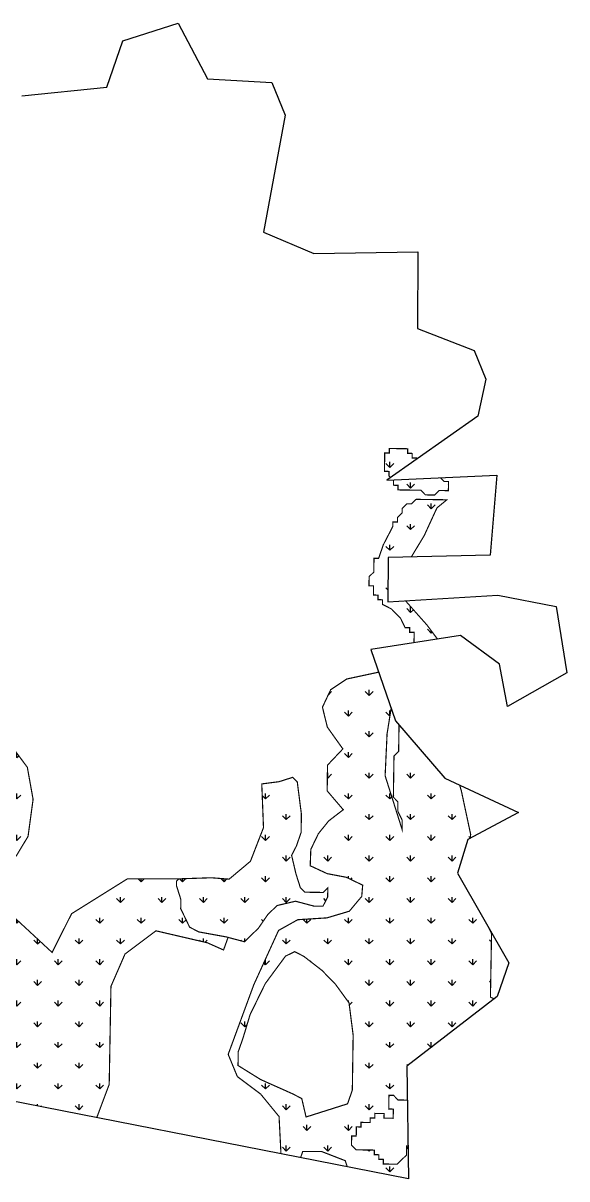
# Model space of a CAD drawing. Header units: metres. Extents: x 264592 to 266705, y 2149023 to 2150025.
# Drawn here: x 266234 to 266705, y 2149023 to 2150025 of the extents above; entities that cross this region are included whole.
import ezdxf

# ---------------------------------------------------------------- set-up
doc = ezdxf.new("R2010")
doc.units = ezdxf.units.M
doc.layers.add('MANGROOVES BUFFER ZONE', color=120, linetype='Continuous')
doc.layers.add('village', color=3, linetype='Continuous')
pattern_1 = [(90, (0, 0), (-17.96051224, 17.96051224), [4.7625, -31.15852448]), (45, (0, 0), (-17.96051224213831, 17.96051224213831), [4.7625, -20.6375]), (135, (0, 0), (-17.96051224213831, -17.9605122421383), [4.7625, -20.6375])]

msp = doc.modelspace()

# ---------------------------------------------------------------- hatches: boundary and pattern name
at = {"layer": 'MANGROOVES BUFFER ZONE'}
h = msp.add_hatch(dxfattribs=at)
h.set_pattern_fill('GRASS', color=256)
h.set_pattern_definition(pattern_1)
h.paths.add_polyline_path([(266179.6763732867, 2149274.633457579), (266160.4594482876, 2149266.471452135), (266147.7282776725, 2149269.352149376), (266121.3050975309, 2149277.994277013), (266111.2162522685, 2149277.51415482), (266101.607789769, 2149271.512681285), (266097.0437865935, 2149261.430187071), (266092.2395920365, 2149252.788095348), (266085.0332635083, 2149252.548016295), (266083.8321598298, 2149259.989856407), (266087.9157802425, 2149271.752724425), (266083.8321598298, 2149277.994277013), (266068.458663862, 2149284.955994932), (266055.9676846283, 2149297.198985143), (266053.3253592755, 2149306.081155919), (266056.2079493954, 2149309.682054405), (266064.6153082164, 2149305.841112779), (266078.7877738915, 2149298.399272667), (266097.5241693563, 2149295.278496373), (266111.2162522685, 2149299.839639244), (266118.1823160296, 2149315.68352794), (266115.780255444, 2149335.848480455), (266116.2606382068, 2149355.053188585), (266119.863802471, 2149362.975114977), (266128.7516174405, 2149369.456710704), (266145.5664084683, 2149370.176911949), (266170.3081021686, 2149374.978062047), (266186.6424370478, 2149373.777774522), (266198.4127687516, 2149364.655560606), (266199.6138724301, 2149351.692369151), (266193.848765576, 2149339.209299888), (266179.9165646681, 2149339.689422081), (266164.7832600817, 2149346.651140001), (266154.6944148193, 2149350.492081627), (266147.0076301426, 2149349.291758189), (266138.8404627029, 2149338.489134557), (266137.1589762616, 2149326.246108433), (266141.7229794371, 2149314.003118224), (266149.1695727324, 2149310.64229879), (266169.3472632572, 2149311.842586314), (266180.6372121981, 2149308.48176688), (266181.5980511095, 2149291.6776338)], flags=16)
h.paths.add_polyline_path([(265934.9954160881, 2149143.570060868), (265956.179353553, 2149139.814226832), (265956.0256139338, 2149145.038138473), (265949.1803430275, 2149166.320922042), (265943.8562842035, 2149157.959850302)])
h.paths.add_polyline_path([(265750.9862041448, 2149140.828385089), (265768.9168888883, 2149142.596074611), (265777.4788772158, 2149162.659797292), (265795.0437434374, 2149182.634733612), (265826.5392694674, 2149186.871832609), (265842.8927580132, 2149169.31812137), (265838.9800452711, 2149150.884124204), (265867.279809154, 2149155.575788401), (265932.5745090837, 2149143.999278757), (265915.7147780014, 2149150.738911648), (265914.573923979, 2149185.323403523), (265919.5176981287, 2149197.104946352), (265941.9548608327, 2149188.743874611), (265951.4621244582, 2149179.242633871), (265955.2649711997, 2149187.603705611), (265948.8000583533, 2149206.226154701), (265946.8986349825, 2149221.048064399), (265954.5479929546, 2149241.413196516), (265961.3931904752, 2149258.515444214), (265961.3931904752, 2149292.719903698), (265971.6610234489, 2149314.762787962), (265998.2813909544, 2149338.325873618), (266033.2680946771, 2149356.948286795), (266075.4802805946, 2149373.290433798), (266084.2269748717, 2149364.929326144), (266076.2408499429, 2149347.827114359), (266050.3811251714, 2149334.90540253), (266014.6338521004, 2149323.123859703), (265992.9573321304, 2149310.582252092), (265981.1682870743, 2149298.420640959), (265975.4639435762, 2149269.916918738), (265971.2807387747, 2149241.79326482), (265965.5763952766, 2149213.669574989), (265970.5201694265, 2149189.346388638), (265980.7902773567, 2149140.145086761), (265981.9205347501, 2149135.250410278), (266052.2848968845, 2149122.77506821), (266052.2848968845, 2149150.026359893), (266048.4819767572, 2149180.430315898), (266070.9190660755, 2149199.812865684), (266132.6308586912, 2149224.564638934), (266177.8853953877, 2149218.483833367), (266211.7312450879, 2149205.562157452), (266220.477939365, 2149195.680848408), (266211.7312450879, 2149178.198568318), (266181.6883155149, 2149168.697327577), (266167.997847088, 2149159.956187532), (266162.2935035899, 2149136.773170181), (266166.8569930656, 2149121.571156265), (266153.929356917, 2149104.50994316), (266297.9259518167, 2149076.217044775), (266308.7126432825, 2149105.036658715), (266310.2354698501, 2149190.042815413), (266322.4221186045, 2149218.054348642), (266349.2327018328, 2149238.149593836), (266393.7139734556, 2149227.797500003), (266407.8307902588, 2149221.527341807), (266411.7354553037, 2149232.453485248), (266410.1050513387, 2149232.886953354), (266386.3145568669, 2149237.216383219), (266378.4238026142, 2149241.309882164), (266374.5668300986, 2149249.319936037), (266370.7099403739, 2149257.329988956), (266370.8279235959, 2149265.281059742), (266367.0299426913, 2149277.266649246), (266367.0889343023, 2149281.242184877), (266369.105907608, 2149283.200460672), (266324.4137945175, 2149283.167734385), (266276.1293943524, 2149252.99505496), (266259.1949163973, 2149219.415457487), (266239.8357628882, 2149237.353624344), (266220.4766093493, 2149255.291791201), (266227.8006125391, 2149302.497361183), (266238.3634206355, 2149319.991586208), (266242.7357639968, 2149352.111183882), (266237.7507666647, 2149379.88728857), (266224.5232466161, 2149397.734410524), (266193.4432622194, 2149421.026301146), (266162.3058300018, 2149422.223740816), (266140.8116059601, 2149412.001167297), (266099.0840880871, 2149410.414022207), (266053.0293189287, 2149414.774662495), (266028.7082698941, 2149412.43888092), (265976.9635997117, 2149384.609529257), (265965.3835308254, 2149397.774380207), (265928.6145433784, 2149416.215999842), (265906.5225843489, 2149415.318065166), (265893.4218181372, 2149408.64831233), (265869.7426868677, 2149433.02444458), (265861.5965408087, 2149446.13834095), (265860.170669347, 2149465.771613121), (265864.2075065076, 2149473.311383963), (265886.5865104496, 2149493.572118998), (265899.8836703598, 2149513.477149963), (265900.6347565651, 2149555.718808889), (265878.1711091995, 2149585.269394875), (265863.68226403, 2149594.006024837), (265837.1203098893, 2149593.669769764), (265837.7916912138, 2149606.077060699), (265853.8993911445, 2149624.342230558), (265870.9157080352, 2149652.687380791), (265881.1056309342, 2149699.040088177), (265885.9413652122, 2149746.153322697), (265896.0788393617, 2149760.753469706), (265903.7097250223, 2149785.788775921), (265922.7102427781, 2149778.01068759), (265950.7088068128, 2149773.242617607), (265976.4529424906, 2149779.631360292), (265995.6028122306, 2149798.208546162), (266003.4968943596, 2149824.690856457), (266000.8915826082, 2149844.799931288), (265986.7565251589, 2149870.641891241), (265972.754647331, 2149892.453070807), (265903.1008816659, 2149896.518167019), (265863.3518210351, 2149897.107989788), (265859.3769480884, 2149897.166971445), (265855.4019923508, 2149897.225954533), (265855.4609839618, 2149901.201489925), (265851.4861110151, 2149901.260471582), (265847.5111552477, 2149901.31945467), (265839.561409384, 2149901.437418222), (265720.3732191324, 2149907.182421684), (265680.6241585016, 2149907.772244453), (265676.649202764, 2149907.831227541), (265672.6743298173, 2149907.890209436), (265668.6994568706, 2149907.949191093), (265664.7834927142, 2149911.983709812), (265617.084603399, 2149912.691497326), (265573.3606698811, 2149913.340301752), (265569.3857969344, 2149913.399283648), (265565.410841167, 2149913.458266497), (265561.4359682202, 2149913.517248392), (265553.5451311469, 2149917.610748529), (265549.5702582002, 2149917.669730186), (265545.5953024626, 2149917.728713274), (265545.5363108516, 2149913.753177881), (265541.5024463236, 2149909.836624146), (265541.4434547126, 2149905.861088753), (265604.2361650269, 2149903.715993263), (265802.2947638542, 2149884.346372193), (265840.4529037944, 2149887.372876607), (265871.3427776792, 2149887.372876607), (265922.2201997518, 2149877.08276878), (265947.658910788, 2149851.66013888), (265961.5896439821, 2149834.711706975), (265946.4475331122, 2149826.842788315), (265905.2610590609, 2149834.711706975), (265896.7814887155, 2149852.870733463), (265895.5701110396, 2149867.397940288), (265862.257481803, 2149874.056264365), (265851.9608816366, 2149871.635039286), (265846.509718788, 2149861.344931459), (265851.9608816366, 2149840.159400556), (265859.2290743062, 2149815.947401153), (265856.8063189544, 2149788.708861421), (265838.0301484426, 2149765.707420688), (265838.6387360155, 2149699.517895196), (265828.3421358491, 2149683.780093787), (265814.4114026551, 2149650.488545227), (265801.0863216062, 2149625.671230575), (265799.2692917852, 2149597.22209626), (265803.5090769579, 2149562.114637868), (265813.2000249792, 2149545.771521212), (265829.5534401393, 2149542.745016797), (265845.9069286851, 2149551.824530041), (265859.8376618791, 2149545.771521212), (265841.0614913673, 2149512.480008564), (265823.4966251456, 2149499.163396323), (265815.6315132288, 2149470.356783042), (265823.5054314291, 2149432.828135483), (265846.5213871136, 2149398.931307588), (265850.1555201412, 2149375.929902767), (265839.8588465892, 2149350.507272867), (265811.9974535868, 2149331.137651796), (265833.1963794504, 2149297.846103235), (265857.4237128108, 2149276.055292998), (265885.2851791988, 2149263.94927534), (265910.11823809, 2149271.818194), (265921.6262159323, 2149302.688517481), (265917.3864307596, 2149356.560281696), (265930.7114384228, 2149377.14049735), (265934.9512235955, 2149354.744371865), (265936.7683268022, 2149320.242228721), (265933.7399193053, 2149289.977184575), (265918.5978084354, 2149260.922770925), (265883.4681493778, 2149236.710735608), (265847.7382687167, 2149207.452048264), (265830.173402495, 2149202.004354682), (265826.5392694674, 2149212.294462509), (265841.6813803373, 2149226.821669335), (265835.0189131985, 2149259.507902646), (265802.9176616378, 2149308.537252615), (265769.6050324012, 2149320.643270274), (265745.9833511859, 2149324.880369272), (265724.1786997915, 2149323.669774689), (265706.6139069556, 2149300.668333955), (265702.3741217828, 2149269.192731139), (265698.1578200327, 2149204.931990341), (265731.4469658468, 2149220.16338117), (265733.0396555965, 2149205.310909427), (265721.9073941689, 2149194.892044169), (265698.5885390261, 2149174.009170891), (265707.724405766, 2149148.151250563)])
h = msp.add_hatch(dxfattribs=at)
h.set_pattern_fill('GRASS', color=256)
h.set_pattern_definition(pattern_1)
h.paths.add_polyline_path([(266558.9828156829, 2149620.366150618), (266559.0418072939, 2149624.341686249), (266555.0669343472, 2149624.400668144), (266555.1259259582, 2149628.376203775), (266551.2099618316, 2149632.410722017), (266551.2689534426, 2149636.38625741), (266547.2940804958, 2149636.445239305), (266547.3530721068, 2149640.420774698), (266547.4120637178, 2149644.396310329), (266547.4710553288, 2149648.371845722), (266547.5300469398, 2149652.347381115), (266551.5049198866, 2149652.28839922), (266551.5639114976, 2149656.263934851), (266555.5388672352, 2149656.204952002), (266559.5137401819, 2149656.145970106), (266563.4886131287, 2149656.086988449), (266567.4635688663, 2149656.028005362), (266567.4045772552, 2149652.05246973), (266571.3794501722, 2149651.993488073), (266571.3204585612, 2149648.017952681), (266575.2954143286, 2149647.958969593), (266579.1523040235, 2149639.948916674), (266583.1271769702, 2149639.889935017), (266583.0681853592, 2149635.914399624), (266587.0431411266, 2149635.855416536), (266590.9590224624, 2149631.820899487), (266594.9339782, 2149631.761916399), (266598.8498595357, 2149627.727399111), (266602.8247324824, 2149627.668417454), (266602.7657408714, 2149623.692881823), (266602.7067492604, 2149619.717346191), (266598.7318763137, 2149619.776327848), (266594.7570033669, 2149619.835309744), (266590.7230560184, 2149615.918757677), (266582.7732273042, 2149616.036722422), (266578.8573459685, 2149620.071239233), (266574.8824730515, 2149620.130221128), (266566.9326443672, 2149620.248185873), (266562.9576886296, 2149620.307168961)], flags=16)
h = msp.add_hatch(dxfattribs=at)
h.set_pattern_fill('GRASS', color=256)
h.set_pattern_definition(pattern_1)
h.paths.add_polyline_path([(266592.7991647774, 2149604.766791482), (266601.3814103868, 2149611.784190906), (266598.6138930917, 2149611.825257063), (266594.6390201449, 2149611.884238958), (266582.7142356932, 2149612.06118679), (266578.7393627465, 2149612.120168447), (266574.7644898295, 2149612.179150343), (266570.7305424511, 2149608.262597799), (266566.7556695342, 2149608.321579456), (266562.7217221856, 2149604.40502739), (266562.6627305746, 2149600.429491758), (266558.6288660169, 2149596.512938023), (266558.5698744059, 2149592.53740263), (266554.5950014591, 2149592.596384525), (266554.5360098481, 2149588.620848894), (266546.35021469, 2149572.836671829), (266542.1982840896, 2149560.9690485), (266538.2234111428, 2149561.028030157), (266538.1644195318, 2149557.052494526), (266538.1054279208, 2149553.076959372), (266538.0464363098, 2149549.10142374), (266534.0125717819, 2149545.184870005), (266533.9535801709, 2149541.209334612), (266533.8945885599, 2149537.233799219), (266537.8694614768, 2149537.174817324), (266537.8104698658, 2149533.199281931), (266537.7514782548, 2149529.2237463), (266541.7263512015, 2149529.164764643), (266541.6673595905, 2149525.18922925), (266545.6423153579, 2149525.130246162), (266545.5833237469, 2149521.15471077), (266553.4741608202, 2149517.061210394), (266557.390042156, 2149513.026693344), (266561.3059234917, 2149508.992176056), (266565.1628959775, 2149500.982121944), (266569.1377689242, 2149500.923140287), (266569.0787773132, 2149496.947604895), (266573.0537330508, 2149496.888621807), (266572.9947414398, 2149492.913086176), (266572.9357498288, 2149488.937550783), (266572.9208429901, 2149487.932955994), (266593.2382756224, 2149491.061242544), (266584.0780087224, 2149503.316386848), (266565.4242792337, 2149524.348307841), (266550.1145886888, 2149523.459120285), (266550.4993275849, 2149561.877810137), (266570.6335590372, 2149562.297689934), (266581.7882282509, 2149580.817137251)])
h = msp.add_hatch(dxfattribs=at)
h.set_pattern_fill('GRASS', color=256)
h.set_pattern_definition(pattern_1)
h.paths.add_polyline_path([(266547.8872658934, 2149372.550624002), (266549.5673580065, 2149408.875644118), (266553.1033999904, 2149431.088036241), (266542.243207999, 2149462.355216357), (266514.6103754904, 2149456.437620861), (266500.7117852311, 2149447.177787957), (266493.5519098481, 2149432.025298202), (266497.7635882995, 2149414.768300969), (266511.2410180523, 2149395.827661841), (266497.9264311578, 2149381.760394048), (266497.6635635964, 2149359.431821098), (266511.594883876, 2149343.145088003), (266498.9778280174, 2149333.42556746), (266490.0407712462, 2149322.392633136), (266483.4693757555, 2149308.732763515), (266482.9436406329, 2149294.547557112), (266497.6635635964, 2149287.717640257), (266514.2234861037, 2149284.565368177), (266528.4176739446, 2149277.735451323), (266527.6290712606, 2149268.01593078), (266516.8520149457, 2149255.144174069), (266497.4006960351, 2149249.365002604), (266472.1665843179, 2149247.788848607), (266455.5023073517, 2149238.490265473), (266434.0870404578, 2149191.490544175), (266411.83202105, 2149131.062305425), (266419.8102203237, 2149111.758836279), (266439.9657483684, 2149096.651776592), (266455.9494463945, 2149077.147409582), (266457.598646616, 2149044.844057574), (266474.5866872132, 2149041.506194574), (266476.500523338, 2149046.925245673), (266492.5772010403, 2149046.925245673), (266513.3076326237, 2149038.891988681), (266515.0588624976, 2149033.554095821), (266568.2091843056, 2149023.110955446), (266567.8098582568, 2149051.608255611), (266566.4466700554, 2149051.628483534), (266566.3876784444, 2149047.652947903), (266566.3286868334, 2149043.67741251), (266562.2947394252, 2149039.760860205), (266558.260874927, 2149035.844306231), (266554.2859191895, 2149035.903289318), (266550.3110462427, 2149035.962270975), (266546.336173296, 2149036.021252871), (266546.395164907, 2149039.996788502), (266542.4202091694, 2149040.055771351), (266542.4792007804, 2149044.031306744), (266538.5043278337, 2149044.090288639), (266538.5633194447, 2149048.065824032), (266534.5883636475, 2149048.124807119), (266530.6134907007, 2149048.183788776), (266526.6386178136, 2149048.242770672), (266522.6636620164, 2149048.301753521), (266518.7477807403, 2149052.336271048), (266518.8067723513, 2149056.311806679), (266518.8657639623, 2149060.287341833), (266522.8406368792, 2149060.228359938), (266522.8996284902, 2149064.203895569), (266522.9586201012, 2149068.179430962), (266526.9335758686, 2149068.120448112), (266526.9925674796, 2149072.095983505), (266530.9674403965, 2149072.03700161), (266534.9423133433, 2149071.978019953), (266535.0013049543, 2149075.953555584), (266538.9762607217, 2149075.894572496), (266539.0352523327, 2149079.870107889), (266543.0101252794, 2149079.811125994), (266546.985081017, 2149079.752143145), (266546.926089406, 2149075.776607752), (266550.9009623528, 2149075.717625856), (266554.8758352995, 2149075.658644199), (266554.9348269105, 2149079.634179592), (266554.9938185215, 2149083.609714985), (266551.0189455748, 2149083.668696642), (266551.0779371858, 2149087.644232035), (266551.1369287968, 2149091.619767666), (266551.1959204078, 2149095.595303297), (266555.1707933545, 2149095.53632164), (266559.0867574811, 2149091.501802921), (266563.061630398, 2149091.442821264), (266567.0365861654, 2149091.383838177), (266567.0955777764, 2149095.359373808), (266567.1968050468, 2149095.357871728), (266566.839946884, 2149120.824515374), (266642.3059141196, 2149179.148989745), (266639.1536062783, 2149180.661201198), (266640.1251595012, 2149235.68074799), (266637.669930738, 2149240.915240956), (266610.6059921804, 2149288.040128819), (266619.5857494598, 2149317.406197207), (266621.8881020007, 2149318.639502919), (266621.9819406132, 2149321.903784062), (266613.8857371412, 2149359.770158384), (266612.4444386012, 2149364.502833352), (266599.4967189749, 2149370.520133103), (266559.9363277094, 2149416.693010483), (266559.5951654911, 2149393.70156455), (266555.5613009334, 2149389.785010815), (266555.5023093224, 2149385.809475183), (266555.4433177114, 2149381.833939791), (266555.2663428783, 2149369.907333374), (266555.2073512673, 2149365.931797743), (266555.1483596563, 2149361.956262589), (266555.0893680453, 2149357.980726957), (266555.0303764343, 2149354.005191326), (266558.9462577701, 2149349.970674515), (266558.8282745481, 2149342.019603491), (266562.6852470636, 2149334.009549379), (266562.6262554526, 2149330.034013987), (266562.567742484, 2149326.0907348)])
h.paths.add_polyline_path([(266469.5516673923, 2149220.075612545), (266477.4424216747, 2149215.982113838), (266493.1651042104, 2149203.819577932), (266504.9128310084, 2149191.716024876), (266516.6015661955, 2149175.636936426), (266520.1635806561, 2149147.749205112), (266519.6916465163, 2149115.944838524), (266519.4556800723, 2149100.042696476), (266515.3037495017, 2149088.175073147), (266479.3526698053, 2149076.77930665), (266475.6136804819, 2149092.740431309), (266467.7229261994, 2149096.833930492), (266440.0755420625, 2149109.173413038), (266420.3779865503, 2149121.39493084), (266420.4369781613, 2149125.370465994), (266420.5549613833, 2149133.321537018), (266424.7068104148, 2149145.189244509), (266430.8428236848, 2149165.52147144), (266443.9569689543, 2149192.350765153), (266461.5428470969, 2149216.218042374)], flags=16)
h = msp.add_hatch(dxfattribs=at)
h.set_pattern_fill('GRASS', color=256)
h.set_pattern_definition(pattern_1)
h.paths.add_polyline_path([(266470.5545248091, 2149287.659715652), (266466.8155355155, 2149303.620840549), (266470.9084745049, 2149311.512928724), (266475.0603222847, 2149323.380553246), (266475.2962887287, 2149339.282695055), (266471.734357059, 2149367.170424938), (266467.8183929324, 2149371.204943657), (266455.8346996903, 2149367.406354666), (266440.9601203501, 2149365.505824566), (266442.4486799905, 2149327.597949227), (266431.1288630715, 2149298.423118963), (266412.6595915384, 2149282.942634895), (266397.1693389289, 2149284.133441361), (266369.1059079584, 2149283.200460684), (266367.0889343023, 2149281.242184877), (266367.0299426913, 2149277.266649246), (266370.8279235959, 2149265.281059742), (266370.7099403739, 2149257.329988956), (266374.5668300986, 2149249.319936037), (266378.4238026142, 2149241.309882164), (266386.3145568669, 2149237.216383219), (266410.1050513387, 2149232.886953354), (266425.9456342757, 2149228.675489426), (266429.9795816243, 2149232.592041969), (266438.0473107398, 2149240.425149202), (266446.1741142571, 2149252.233790874), (266454.2419261634, 2149260.066896915), (266470.2005751431, 2149263.806502819), (266486.0411581099, 2149259.595038891), (266493.9909867942, 2149259.477074146), (266498.0838429332, 2149267.369163513), (266498.2018261552, 2149275.320234299), (266494.1679616272, 2149271.403680801), (266478.2683042586, 2149271.639610291), (266474.3524229228, 2149275.674127579)])
h = msp.add_hatch(dxfattribs=at)
h.set_pattern_fill('GRASS', color=256)
h.set_pattern_definition(pattern_1)
h.paths.add_polyline_path([(266474.5866872132, 2149041.506194574), (266515.0588624976, 2149033.554095821), (266513.3076326237, 2149038.891988681), (266492.5772010403, 2149046.925245673), (266476.500523338, 2149046.925245673)])

# ---------------------------------------------------------------- linework, layer by layer
at = {"layer": 'MANGROOVES BUFFER ZONE', "const_width": 1}
for points in [[(266552.4169841397, 2149631.167157632), (266551.2099618316, 2149632.410722017), (266551.2689534426, 2149636.38625741), (266547.2940804958, 2149636.445239305), (266547.3530721068, 2149640.420774698), (266547.4120637178, 2149644.396310329), (266547.4710553288, 2149648.371845722), (266547.5300469398, 2149652.347381115), (266551.5049198866, 2149652.28839922), (266551.5639114976, 2149656.263934851), (266555.5388672352, 2149656.204952002), (266559.5137401819, 2149656.145970106), (266563.4886131287, 2149656.086988449), (266567.4635688663, 2149656.028005362), (266567.4045772552, 2149652.05246973), (266571.3794501722, 2149651.993488073), (266571.3204585612, 2149648.017952681), (266575.2954143286, 2149647.958969593), (266575.5645808894, 2149647.399959985)], [(266595.7087698196, 2149630.963651611), (266598.8498595357, 2149627.727399111), (266602.8247324824, 2149627.668417454), (266602.7657408714, 2149623.692881823), (266602.7067492604, 2149619.717346191), (266598.7318763137, 2149619.776327848), (266594.7570033669, 2149619.835309744), (266590.7230560184, 2149615.918757677), (266582.7732273042, 2149616.036722422), (266578.8573459685, 2149620.071239233), (266574.8824730515, 2149620.130221128), (266566.9326443672, 2149620.248185873), (266562.9576886296, 2149620.307168961), (266558.9828156829, 2149620.366150618), (266559.0418072939, 2149624.341686249), (266555.0669343472, 2149624.400668144), (266555.1259259582, 2149628.376203775), (266554.3657235054, 2149629.159421028)], [(266570.6335590372, 2149562.297689934), (266581.7882282509, 2149580.817137251), (266592.7991647774, 2149604.766791482), (266601.3814103868, 2149611.784190906), (266598.6138930917, 2149611.825257063), (266594.6390201449, 2149611.884238958), (266582.7142356932, 2149612.06118679), (266578.7393627465, 2149612.120168447), (266574.7644898295, 2149612.179150343), (266570.7305424511, 2149608.262597799), (266566.7556695342, 2149608.321579456), (266562.7217221856, 2149604.40502739), (266562.6627305746, 2149600.429491758), (266558.6288660169, 2149596.512938023), (266558.5698744059, 2149592.53740263), (266554.5950014591, 2149592.596384525), (266554.5360098481, 2149588.620848894), (266546.35021469, 2149572.836671829), (266542.1982840896, 2149560.9690485), (266538.2234111428, 2149561.028030157), (266538.1644195318, 2149557.052494526), (266538.1054279208, 2149553.076959372), (266538.0464363098, 2149549.10142374), (266534.0125717819, 2149545.184870005), (266533.9535801709, 2149541.209334612), (266533.8945885599, 2149537.233799219), (266537.8694614768, 2149537.174817324), (266537.8104698658, 2149533.199281931), (266537.7514782548, 2149529.2237463), (266541.7263512015, 2149529.164764643), (266541.6673595905, 2149525.18922925), (266545.6423153579, 2149525.130246162), (266545.5833237469, 2149521.15471077), (266553.4741608202, 2149517.061210394), (266557.390042156, 2149513.026693344), (266561.3059234917, 2149508.992176056), (266565.1628959775, 2149500.982121944), (266569.1377689242, 2149500.923140287), (266569.0787773132, 2149496.947604895), (266573.0537330508, 2149496.888621807), (266572.9947414398, 2149492.913086176), (266572.9357498288, 2149488.937550783), (266572.9208429901, 2149487.932955994)], [(266593.2382756222, 2149491.061242544), (266584.0780087224, 2149503.316386848), (266565.4242792337, 2149524.348307841)], [(266457.598646616, 2149044.844057574), (266455.9494463945, 2149077.147409582), (266439.9657483684, 2149096.651776592), (266419.8102203237, 2149111.758836279), (266411.83202105, 2149131.062305425), (266434.0870404578, 2149191.490544175), (266455.5023073517, 2149238.490265473), (266472.1665843179, 2149247.788848607), (266497.4006960351, 2149249.365002604), (266516.8520149457, 2149255.144174069), (266527.6290712606, 2149268.01593078), (266528.4176739446, 2149277.735451323), (266514.2234861037, 2149284.565368177), (266497.6635635964, 2149287.717640257), (266482.9436406329, 2149294.547557112), (266483.4693757555, 2149308.732763515), (266490.0407712462, 2149322.392633136), (266498.9778280174, 2149333.42556746), (266511.594883876, 2149343.145088003), (266497.6635635964, 2149359.431821098), (266497.9264311578, 2149381.760394048), (266511.2410180523, 2149395.827661841), (266497.7635882995, 2149414.768300969), (266493.5519098481, 2149432.025298202), (266500.7117852311, 2149447.177787957), (266514.6103754904, 2149456.437620861), (266542.2432079989, 2149462.355216357)], [(266553.1033999904, 2149431.088036241), (266549.5673580065, 2149408.875644118), (266547.8872658934, 2149372.550624002), (266562.567742484, 2149326.0907348), (266562.6262554526, 2149330.034013987), (266562.6852470636, 2149334.009549379), (266558.8282745481, 2149342.019603491), (266558.9462577701, 2149349.970674515), (266555.0303764343, 2149354.005191326), (266555.0893680453, 2149357.980726957), (266555.1483596563, 2149361.956262589), (266555.2073512673, 2149365.931797743), (266555.2663428783, 2149369.907333374), (266555.4433177114, 2149381.833939791), (266555.5023093224, 2149385.809475183), (266555.5613009334, 2149389.785010815), (266559.5951654911, 2149393.70156455), (266559.9363277094, 2149416.693010483)], [(266227.8006125391, 2149302.497361183), (266238.3634206355, 2149319.991586208), (266242.7357639968, 2149352.111183882), (266237.7507666647, 2149379.88728857), (266224.5232466161, 2149397.734410524)], [(266621.8881020007, 2149318.639502919), (266621.9819406132, 2149321.903784062), (266613.8857371412, 2149359.770158384), (266612.4444386012, 2149364.502833352)], [(266297.9259518166, 2149076.217044775), (266308.7126432825, 2149105.036658715), (266310.2354698501, 2149190.042815413), (266322.4221186045, 2149218.054348642), (266349.2327018328, 2149238.149593836), (266393.7139734556, 2149227.797500003), (266407.8307902588, 2149221.527341807), (266411.7354553037, 2149232.453485248), (266410.1050513387, 2149232.886953354), (266386.3145568669, 2149237.216383219), (266378.4238026142, 2149241.309882164), (266374.5668300986, 2149249.319936037), (266370.7099403739, 2149257.329988956), (266370.8279235959, 2149265.281059742), (266367.0299426913, 2149277.266649246), (266367.0889343023, 2149281.242184877), (266369.105907608, 2149283.200460672), (266324.4137945175, 2149283.167734385), (266276.1293943524, 2149252.99505496), (266259.1949163973, 2149219.415457487), (266239.8357628882, 2149237.353624344), (266220.4766093493, 2149255.291791201)], [(266642.3059141195, 2149179.148989745), (266639.1536062783, 2149180.661201198), (266640.1251595012, 2149235.68074799), (266637.6699307379, 2149240.915240956)], [(266567.1968050468, 2149095.357871728), (266567.0955777764, 2149095.359373808), (266567.0365861654, 2149091.383838177), (266563.061630398, 2149091.442821264), (266559.0867574811, 2149091.501802921), (266555.1707933545, 2149095.53632164), (266551.1959204078, 2149095.595303297), (266551.1369287968, 2149091.619767666), (266551.0779371858, 2149087.644232035), (266551.0189455748, 2149083.668696642), (266554.9938185215, 2149083.609714985), (266554.9348269105, 2149079.634179592), (266554.8758352995, 2149075.658644199), (266550.9009623528, 2149075.717625856), (266546.926089406, 2149075.776607752), (266546.985081017, 2149079.752143145), (266543.0101252794, 2149079.811125994), (266539.0352523327, 2149079.870107889), (266538.9762607217, 2149075.894572496), (266535.0013049543, 2149075.953555584), (266534.9423133433, 2149071.978019953), (266530.9674403965, 2149072.03700161), (266526.9925674796, 2149072.095983505), (266526.9335758686, 2149068.120448112), (266522.9586201012, 2149068.179430962), (266522.8996284902, 2149064.203895569), (266522.8406368792, 2149060.228359938), (266518.8657639623, 2149060.287341833), (266518.8067723513, 2149056.311806679), (266518.7477807403, 2149052.336271048), (266522.6636620164, 2149048.301753521), (266526.6386178136, 2149048.242770672), (266530.6134907007, 2149048.183788776), (266534.5883636475, 2149048.124807119), (266538.5633194447, 2149048.065824032), (266538.5043278337, 2149044.090288639), (266542.4792007804, 2149044.031306744), (266542.4202091694, 2149040.055771351), (266546.395164907, 2149039.996788502), (266546.336173296, 2149036.021252871), (266550.3110462427, 2149035.962270975), (266554.2859191895, 2149035.903289318), (266558.260874927, 2149035.844306231), (266562.2947394252, 2149039.760860205), (266566.3286868334, 2149043.67741251), (266566.3876784444, 2149047.652947903), (266566.4466700554, 2149051.628483534), (266567.8098582568, 2149051.608255611)], [(266515.0588624976, 2149033.554095821), (266513.3076326237, 2149038.891988681), (266492.5772010403, 2149046.925245673), (266476.500523338, 2149046.925245673), (266474.5866872132, 2149041.506194574)]]:
    msp.add_lwpolyline(points, dxfattribs=at)
for points in [[(266470.5545248091, 2149287.659715652), (266466.8155355155, 2149303.620840549), (266470.9084745049, 2149311.512928724), (266475.0603222847, 2149323.380553246), (266475.2962887287, 2149339.282695055), (266471.734357059, 2149367.170424938), (266467.8183929324, 2149371.204943657), (266455.8346996903, 2149367.406354666), (266440.9601203501, 2149365.505824566), (266442.4486799905, 2149327.597949227), (266431.1288630715, 2149298.423118963), (266412.6595915384, 2149282.942634895), (266397.1693389289, 2149284.133441361), (266369.1059079584, 2149283.200460684), (266367.0889343023, 2149281.242184877), (266367.0299426913, 2149277.266649246), (266370.8279235959, 2149265.281059742), (266370.7099403739, 2149257.329988956), (266374.5668300986, 2149249.319936037), (266378.4238026142, 2149241.309882164), (266386.3145568669, 2149237.216383219), (266410.1050513387, 2149232.886953354), (266425.9456342757, 2149228.675489426), (266429.9795816243, 2149232.592041969), (266438.0473107398, 2149240.425149202), (266446.1741142571, 2149252.233790874), (266454.2419261634, 2149260.066896915), (266470.2005751431, 2149263.806502819), (266486.0411581099, 2149259.595038891), (266493.9909867942, 2149259.477074146), (266498.0838429332, 2149267.369163513), (266498.2018261552, 2149275.320234299), (266494.1679616272, 2149271.403680801), (266478.2683042586, 2149271.639610291), (266474.3524229228, 2149275.674127579), (266470.5545248091, 2149287.659715652)], [(266516.6015661955, 2149175.636936426), (266504.9128310084, 2149191.716024876), (266493.1651042104, 2149203.819577932), (266477.4424216747, 2149215.982113838), (266469.5516673923, 2149220.075612545), (266461.5428470969, 2149216.218042374), (266443.9569689543, 2149192.350765153), (266430.8428236848, 2149165.52147144), (266424.7068104148, 2149145.189244509), (266420.5549613833, 2149133.321537018), (266420.4369781613, 2149125.370465994), (266420.3779865503, 2149121.39493084), (266440.0755420625, 2149109.173413038), (266467.7229261994, 2149096.833930492), (266475.6136804819, 2149092.740431309), (266479.3526698053, 2149076.77930665), (266515.3037495017, 2149088.175073147), (266519.4556800723, 2149100.042696476), (266519.6916465163, 2149115.944838524), (266520.1635806561, 2149147.749205112), (266516.6015661955, 2149175.636936426)]]:
    msp.add_lwpolyline(points, close=True, dxfattribs=at)
at = {"layer": 'village', "color": 3}
for points in [[(266232.9232708323, 2149962.021751607, 0), (266306.7416444848, 2149969.481981539, 0), (266320.6249545136, 2150009.530789498, 0), (266368.5275895494, 2150025.002606065, 0), (266393.9523463364, 2149976.569199223, 0), (266449.6648183702, 2149973.471157243, 0), (266461.196069906, 2149945.176395079, 0), (266442.5166353041, 2149843.768175494, 0), (266486.0502516463, 2149825.288293627, 0), (266576.3174954435, 2149826.773892975, 0), (266575.8243962644, 2149760.325138392, 0), (266625.0580218673, 2149741.148802733, 0), (266635.2421539482, 2149716.344855999, 0), (266628.1028157967, 2149684.243645851, 0), (266549.2346930443, 2149628.935500371, 0), (266644.606763677, 2149633.097583768, 0), (266638.8861320025, 2149563.721030904, 0), (266550.4993275849, 2149561.877810137, 0), (266550.1145886888, 2149523.459120285, 0), (266645.4734585213, 2149528.997567988, 0), (266695.9940522413, 2149519.218290117, 0), (266705.4259851604, 2149461.748400297, 0)], [(266705.4259851604, 2149461.748400297, 0), (266654.0237303457, 2149432.728911892, 0), (266646.9818117612, 2149469.199785165, 0), (266613.3342076014, 2149494.155424513, 0), (266535.3674895329, 2149482.150845005, 0), (266556.8535763524, 2149420.291041136, 0), (266599.4967189749, 2149370.520133103, 0), (266663.3455974747, 2149340.84712104, 0), (266619.5857494598, 2149317.406197207, 0), (266610.6059921804, 2149288.040128819, 0), (266655.2041267108, 2149210.383948653, 0), (266645.0333688594, 2149181.256924883, 0), (266566.839946884, 2149120.824515374, 0), (266568.2091843056, 2149023.110955446, 0), (266141.2155639791, 2149107.0079887, 0), (265867.2798091549, 2149155.575788402, 0), (265818.4309147284, 2149147.477395426, 0), (265750.986204145, 2149140.828385089, 0), (265538.233407368, 2149176.840760173, 0), (265409.4299333007, 2149174.862665472, 0), (265373.6576917631, 2149160.131723533, 0)]]:
    msp.add_polyline3d(points, dxfattribs=at)

doc.saveas('drawing.dxf')
